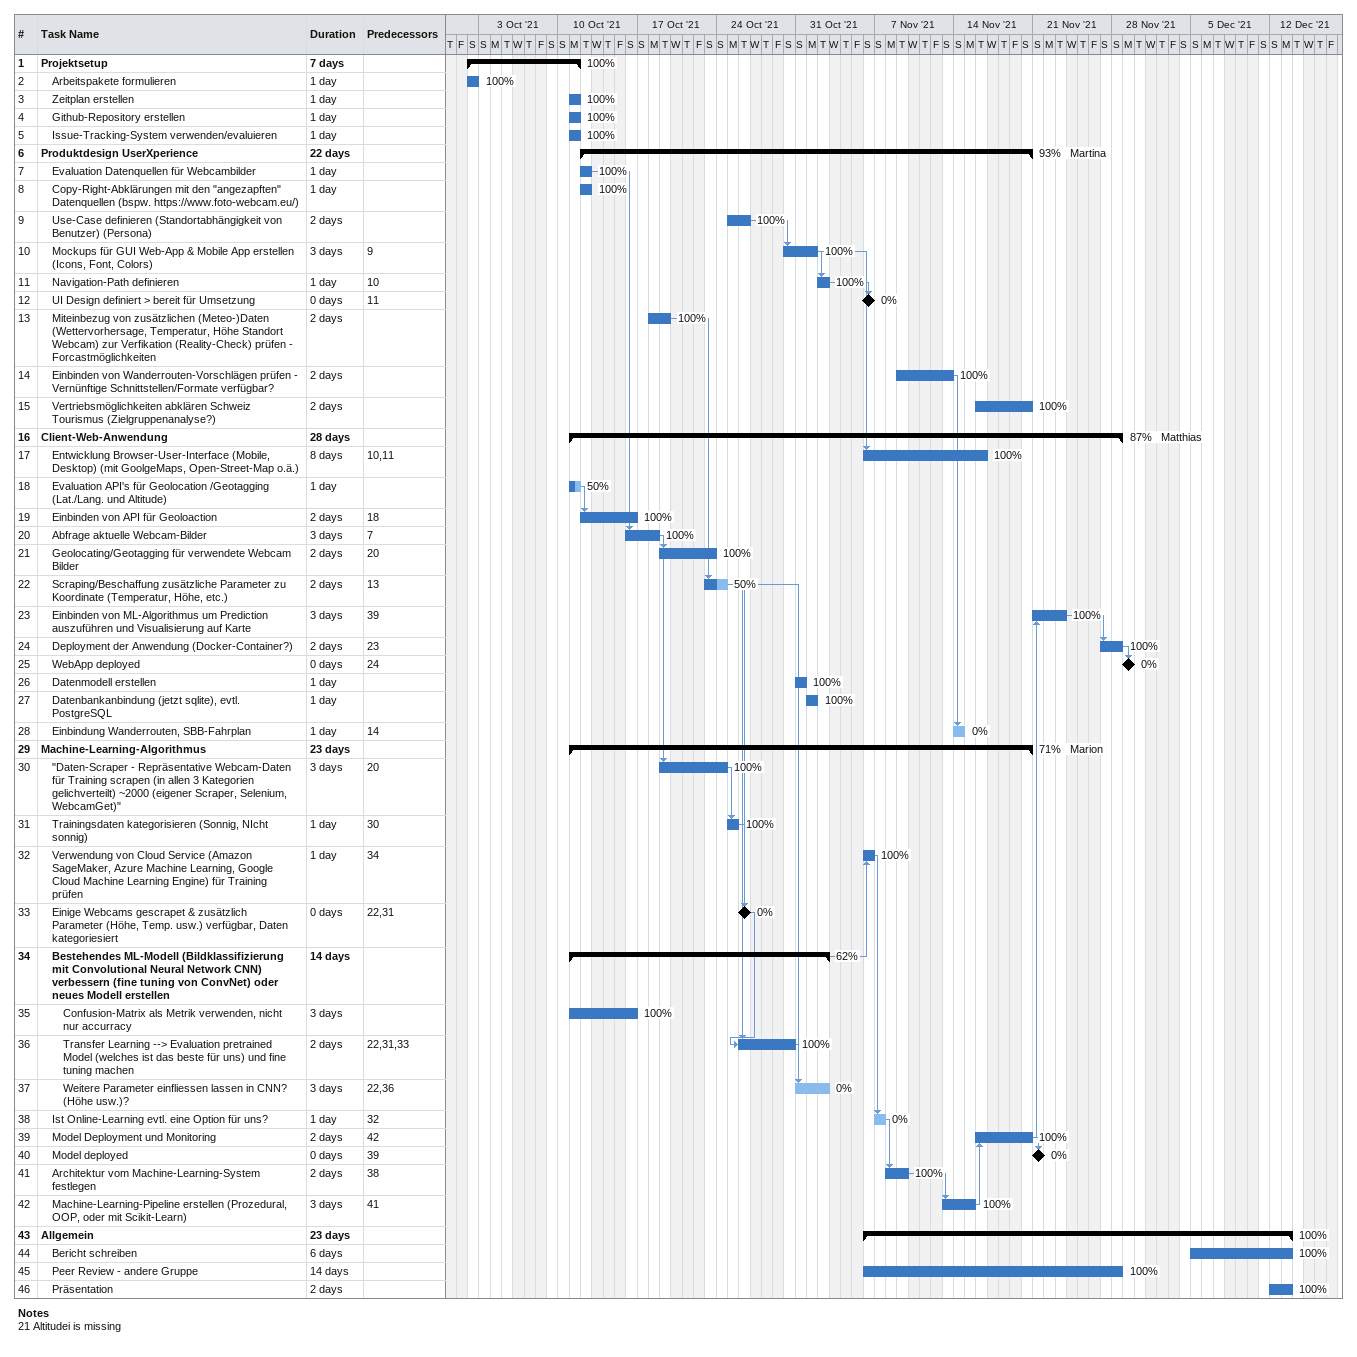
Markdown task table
| ID | Level | Task | Duration | Start | Finish | Predecessors | Resources | % complete |
|---|---|---|---|---|---|---|---|---|
| 1 | 1 | **Projektsetup** | 7d | 2021-10-02 | 2021-10-11 |  |  | 100 |
| 2 | 2 | Arbeitspakete formulieren | 1d | 2021-10-02 | 2021-10-02 |  |  | 100 |
| 3 | 2 | Zeitplan erstellen | 1d | 2021-10-11 | 2021-10-11 |  |  | 100 |
| 4 | 2 | Github-Repository erstellen | 1d | 2021-10-11 | 2021-10-11 |  |  | 100 |
| 5 | 2 | Issue-Tracking-System verwenden/evaluieren | 1d | 2021-10-11 | 2021-10-11 |  |  | 100 |
| 6 | 1 | **Produktdesign UserXperience** | 22d | 2021-10-12 | 2021-11-20 |  | Martina | 93 |
| 7 | 2 | Evaluation Datenquellen für Webcambilder | 1d | 2021-10-12 | 2021-10-12 |  |  | 100 |
| 8 | 2 | Copy-Right-Abklärungen mit den "angezapften" Datenquellen (bspw. https://www.foto-webcam.eu/) | 1d | 2021-10-12 | 2021-10-12 |  |  | 100 |
| 9 | 2 | Use-Case definieren (Standortabhängigkeit von Benutzer) (Persona) | 2d | 2021-10-25 | 2021-10-26 |  |  | 100 |
| 10 | 2 | Mockups für GUI Web-App & Mobile App erstellen (Icons, Font, Colors) | 3d | 2021-10-30 | 2021-11-01 | 9 |  | 100 |
| 11 | 2 | Navigation-Path definieren | 1d | 2021-11-02 | 2021-11-02 | 10 |  | 100 |
| 12 | 2 | UI Design definiert > bereit für Umsetzung | 0d | 2021-11-06 | 2021-11-06 | 11 |  | 0 |
| 13 | 2 | Miteinbezug von zusätzlichen (Meteo-)Daten (Wettervorhersage, Temperatur, Höhe Standort Webcam) zur Verfikation (Reality-Check) prüfen - Forcastmöglichkeiten | 2d | 2021-10-18 | 2021-10-19 |  |  | 100 |
| 14 | 2 | Einbinden von Wanderrouten-Vorschlägen prüfen - Vernünftige Schnittstellen/Formate verfügbar? | 2d | 2021-11-09 | 2021-11-13 |  |  | 100 |
| 15 | 2 | Vertriebsmöglichkeiten abklären Schweiz Tourismus (Zielgruppenanalyse?) | 2d | 2021-11-16 | 2021-11-20 |  |  | 100 |
| 16 | 1 | **Client-Web-Anwendung** | 28d | 2021-10-11 | 2021-11-28 |  | Matthias | 87 |
| 17 | 2 | Entwicklung Browser-User-Interface (Mobile, Desktop) (mit GoolgeMaps, Open-Street-Map o.ä.) | 8d | 2021-11-06 | 2021-11-16 | 10, 11 |  | 100 |
| 18 | 2 | Evaluation API's für Geolocation /Geotagging (Lat./Lang. und Altitude) | 1d | 2021-10-11 | 2021-10-11 |  |  | 50 |
| 19 | 2 | Einbinden von API für Geoloaction | 2d | 2021-10-12 | 2021-10-16 | 18 |  | 100 |
| 20 | 2 | Abfrage aktuelle Webcam-Bilder | 3d | 2021-10-16 | 2021-10-18 | 7 |  | 100 |
| 21 | 2 | Geolocating/Geotagging für verwendete Webcam Bilder | 2d | 2021-10-19 | 2021-10-23 | 20 |  | 100 |
| 22 | 2 | Scraping/Beschaffung zusätzliche Parameter zu Koordinate (Temperatur, Höhe, etc.) | 2d | 2021-10-23 | 2021-10-24 | 13 |  | 50 |
| 23 | 2 | Einbinden von ML-Algorithmus um Prediction auszuführen und Visualisierung auf Karte | 3d | 2021-11-21 | 2021-11-23 | 39 |  | 100 |
| 24 | 2 | Deployment der Anwendung (Docker-Container?) | 2d | 2021-11-27 | 2021-11-28 | 23 |  | 100 |
| 25 | 2 | WebApp deployed | 0d | 2021-11-29 | 2021-11-29 | 24 |  | 0 |
| 26 | 2 | Datenmodell erstellen | 1d | 2021-10-31 | 2021-10-31 |  |  | 100 |
| 27 | 2 | Datenbankanbindung (jetzt sqlite), evtl. PostgreSQL | 1d | 2021-11-01 | 2021-11-01 |  |  | 100 |
| 28 | 2 | Einbindung Wanderrouten, SBB-Fahrplan | 1d | 2021-11-14 | 2021-11-14 | 14 |  | 0 |
| 29 | 1 | **Machine-Learning-Algorithmus** | 23d | 2021-10-11 | 2021-11-20 |  | Marion | 71 |
| 30 | 2 | "Daten-Scraper - Repräsentative Webcam-Daten für Training scrapen (in allen 3 Kategorien gelichverteilt) ~2000 (eigener Scraper, Selenium, WebcamGet)" | 3d | 2021-10-19 | 2021-10-24 | 20 |  | 100 |
| 31 | 2 | Trainingsdaten kategorisieren (Sonnig, NIcht sonnig) | 1d | 2021-10-25 | 2021-10-25 | 30 |  | 100 |
| 32 | 2 | Verwendung von Cloud Service (Amazon SageMaker, Azure Machine Learning, Google Cloud Machine Learning Engine) für Training prüfen | 1d | 2021-11-06 | 2021-11-06 | 34 |  | 100 |
| 33 | 2 | Einige Webcams gescrapet & zusätzlich Parameter (Höhe, Temp. usw.) verfügbar, Daten kategoriesiert | 0d | 2021-10-26 | 2021-10-26 | 22, 31 |  | 0 |
| 34 | 2 | **Bestehendes ML-Modell (Bildklassifizierung mit Convolutional Neural Network CNN) verbessern (fine tuning von ConvNet) oder neues Modell erstellen** | 14d | 2021-10-11 | 2021-11-02 |  |  | 62 |
| 35 | 3 | Confusion-Matrix als Metrik verwenden, nicht nur accurracy | 3d | 2021-10-11 | 2021-10-16 |  |  | 100 |
| 36 | 3 | Transfer Learning --> Evaluation pretrained Model (welches ist das beste für uns) und fine tuning machen | 2d | 2021-10-26 | 2021-10-30 | 22, 31, 33 |  | 100 |
| 37 | 3 | Weitere Parameter einfliessen lassen in CNN? (Höhe usw.)? | 3d | 2021-10-31 | 2021-11-02 | 22, 36 |  | 0 |
| 38 | 2 | Ist Online-Learning evtl. eine Option für uns? | 1d | 2021-11-07 | 2021-11-07 | 32 |  | 0 |
| 39 | 2 | Model Deployment und Monitoring | 2d | 2021-11-16 | 2021-11-20 | 42 |  | 100 |
| 40 | 2 | Model deployed | 0d | 2021-11-21 | 2021-11-21 | 39 |  | 0 |
| 41 | 2 | Architektur vom Machine-Learning-System festlegen | 2d | 2021-11-08 | 2021-11-09 | 38 |  | 100 |
| 42 | 2 | Machine-Learning-Pipeline erstellen (Prozedural, OOP, oder mit Scikit-Learn) | 3d | 2021-11-13 | 2021-11-15 | 41 |  | 100 |
| 43 | 1 | **Allgemein** | 23d | 2021-11-06 | 2021-12-13 |  |  | 100 |
| 44 | 2 | Bericht schreiben | 6d | 2021-12-05 | 2021-12-13 |  |  | 100 |
| 45 | 2 | Peer Review - andere Gruppe | 14d | 2021-11-06 | 2021-11-28 |  |  | 100 |
| 46 | 2 | Präsentation | 2d | 2021-12-12 | 2021-12-13 |  |  | 100 |

Notes
- 21: Altitudei is missing
